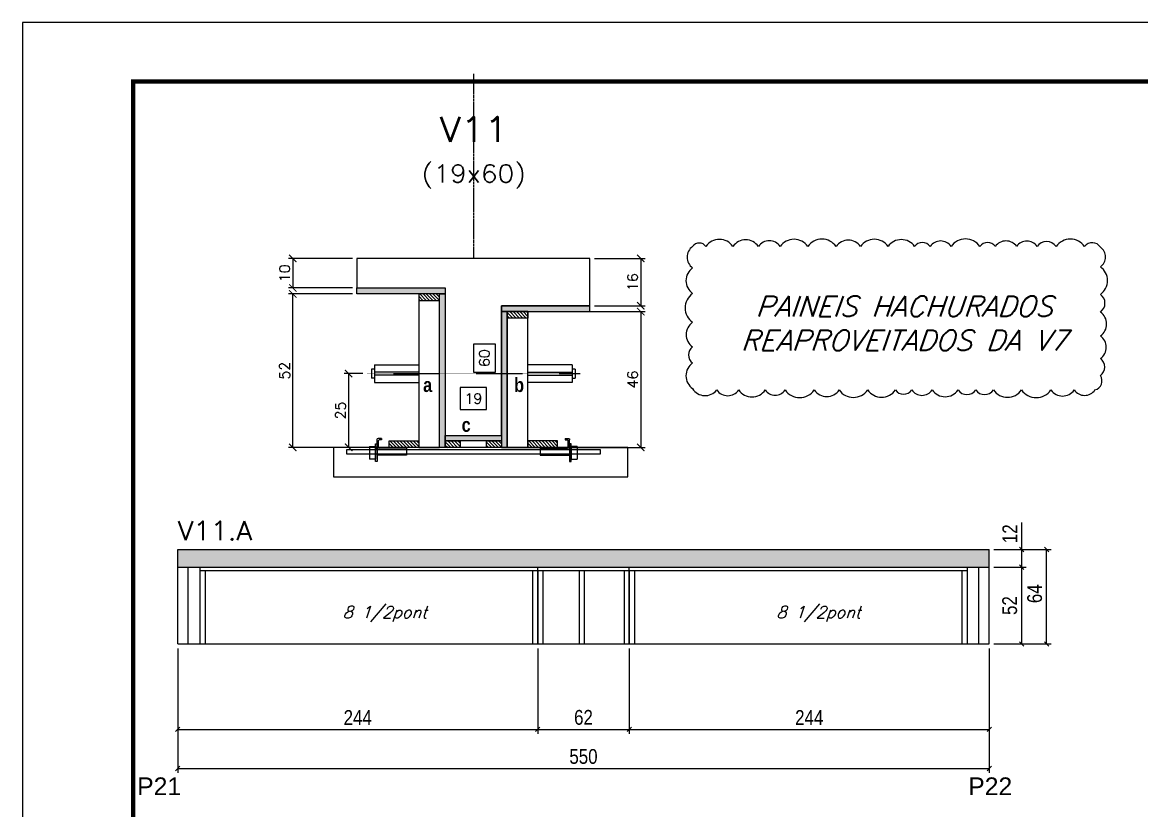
# Model space of a CAD drawing. Extents: x -10448 to -1189, y -11772 to 17235.
# Drawn here: x -10448 to -9690, y 11716 to 12250 of the extents above; entities that cross this region are included whole.
import ezdxf
from ezdxf.enums import TextEntityAlignment as Align

# ---------------------------------------------------------------- set-up
doc = ezdxf.new("R2010")
doc.units = 0
doc.linetypes.add('DASHED', pattern=[0.75, 0.5, -0.25])
doc.linetypes.add('HIDDEN', pattern=[0.375, 0.25, -0.125])
for name, color, linetype in [('5', 5, 'Continuous'), ('barrote', 251, 'Continuous'), ('COTA', 241, 'Continuous'), ('Cota Seção (2x)', 4, 'Continuous'), ('detalhes', 4, 'Continuous'), ('Painéis', 200, 'Continuous'), ('presilha', 1, 'Continuous'), ('SARR_2.2x7', 40, 'Continuous'), ('SARR_3.5x7', 81, 'Continuous'), ('TENSOR', 3, 'Continuous'), ('texto', 7, 'Continuous'), ('Texto de Titulo', 7, 'Continuous'), ('Texto Qtd Sarr', 242, 'Continuous')]:
    doc.layers.add(name, color=color, linetype=linetype)
for name, color, linetype, lineweight in [('CONCRETO', 251, 'Continuous', 25), ('Folhas', 255, 'Continuous', 9), ('Hachura', 251, 'Continuous', 9), ('Madeira', 126, 'Continuous', 18), ('SARRAFO DE PRESSAO', 251, 'DASHED', 9), ('SCO-___-LAJ', 2, 'Continuous', 0), ('Texto Seção', 7, 'Continuous', 15)]:
    doc.layers.add(name, color=color, linetype=linetype, lineweight=lineweight)
doc.styles.add('COTA TECNICA', font='techl___.ttf', dxfattribs={"height": 10})
doc.styles.add('REGUA-120', font='ROMANS.shx', dxfattribs={"height": 15})
doc.styles.add('Romans', font='romans.shx')
doc.styles.get("Standard").update_dxf_attribs({"font": 'arial.ttf'})
doc.styles.add('TECNICA', font='techb___.ttf', dxfattribs={"height": 10})
doc.dimstyles.new('Cota Seção (2x)', dxfattribs={"dimtxt": 7, "dimasz": 5, "dimexe": 3, "dimexo": 3, "dimgap": 2, "dimtad": 3, "dimdec": 1, "dimlfac": 0.5, "dimzin": 12, "dimdsep": 46, "dimtxsty": 'Romans', "dimblk": 'ARCHTICK', "dimcen": 0, "dimclrd": 4, "dimclre": 4, "dimclrt": 1, "dimadec": 1, "dimazin": 3, "dimtfac": 1, "dimtdec": 1, "dimtmove": 0, "dimatfit": 3, "dimldrblk": 'OBLIQUE', "dimfxl": 1, "dimtolj": 1, "dimtzin": 12, "dimarcsym": 0})
doc.dimstyles.new('Cota Seção interna', dxfattribs={"dimtxt": 7, "dimasz": 6, "dimexe": 0.18, "dimexo": 2, "dimgap": -4, "dimtad": 3, "dimdec": 1, "dimlfac": 0.5, "dimzin": 12, "dimdsep": 46, "dimtxsty": 'Romans', "dimblk": 'ARCHTICK', "dimcen": 0.09, "dimse1": 1, "dimse2": 1, "dimsd1": 1, "dimsd2": 1, "dimclrd": 180, "dimclre": 5, "dimclrt": 1, "dimadec": 0, "dimazin": 3, "dimtfac": 1, "dimtdec": 1, "dimtofl": 0, "dimtmove": 0, "dimatfit": 3, "dimldrblk": 'ARCHTICK', "dimfxl": 1, "dimtolj": 1, "dimtzin": 0, "dimarcsym": 0})
doc.dimstyles.new('PAINEL', dxfattribs={"dimtxt": 10, "dimasz": 3, "dimexe": 3, "dimexo": 3, "dimgap": 3, "dimtad": 1, "dimdec": 1, "dimzin": 12, "dimdsep": 46, "dimtxsty": 'COTA TECNICA', "dimblk1": 'OBLIQUE', "dimblk2": 'OBLIQUE', "dimsah": 1, "dimcen": 0.9, "dimclrd": 4, "dimclre": 4, "dimclrt": 240, "dimadec": 1, "dimazin": 3, "dimtfac": 1, "dimtdec": 1, "dimtmove": 0, "dimatfit": 3, "dimfxl": 1, "dimtolj": 1, "dimtzin": 12, "dimarcsym": 0})

# ---------------------------------------------------------------- blocks, each defined once
blk = doc.blocks.new('9999999999')
at = {"layer": 'Folhas'}
blk.add_lwpolyline([(98138.98, 34190.21), (99623.98, 34190.21), (99623.98, 35240.21), (98138.98, 35240.21)], close=True, dxfattribs=at)
at = {"layer": 'Folhas', "color": 30, "const_width": 3}
blk.add_lwpolyline([(98213.98, 34230.21), (99583.98, 34230.21), (99583.98, 35200.21), (98213.98, 35200.21)], close=True, dxfattribs=at)
blk = doc.blocks.new('titulo1')
at = {"layer": 'Defpoints', "color": 252, "linetype": 'HIDDEN', "ltscale": 2}
blk.add_line((0, 0), (0, 125), dxfattribs=at)
at = {"layer": 'Defpoints', "style": 'Romans', "oblique": 15}
blk.add_attdef('FOLHA', text='', height=10, dxfattribs=at).set_placement((0, 15.58), align=Align.MIDDLE_CENTER)
at = {"layer": 'Texto Qtd Sarr', "color": 3, "style": 'Romans', "oblique": 15}
for tag, height, p in [('TITULO', 17, (0, 71.45)), ('SEÇÃO', 12, (0, 41.55))]:
    blk.add_attdef(tag, text='', height=height, dxfattribs=at).set_placement(p, align=Align.MIDDLE_CENTER)
blk = doc.blocks.new('_ArchTick')
at = {"color": 0, "linetype": 'ByBlock', "const_width": 0.15}
blk.add_lwpolyline([(-0.5, -0.5), (0.5, 0.5)], dxfattribs=at)
blk = doc.blocks.new('*D186')
at = {"layer": 'COTA', "color": 4, "lineweight": -2, "transparency": 16777216}
for p, q in [((-10224.66, 12089.96), (-10268.03, 12089.96)), ((-10265.03, 12089.96), (-10265.03, 12069.96)), ((-10224.66, 12069.96), (-10268.03, 12069.96))]:
    blk.add_line(p, q, dxfattribs=at)
at = {"layer": 'Defpoints', "color": 0, "transparency": 16777216}
for p in [(-10221.66, 12089.96), (-10265.03, 12069.96), (-10221.66, 12069.96)]:
    blk.add_point(p, dxfattribs=at)
at = {"layer": 'COTA', "color": 4, "lineweight": -2, "transparency": 16777216, "xscale": 5, "yscale": 5, "zscale": 5}
for p, rotation in [((-10265.03, 12089.96), 90), ((-10265.03, 12069.96), 270)]:
    blk.add_blockref('_ArchTick', p, dxfattribs=dict(at, rotation=rotation))
at = {"layer": 'COTA', "color": 1, "transparency": 16777216, "insert": (-10270.53, 12079.96), "char_height": 7, "attachment_point": 5, "rotation": 90, "style": 'Romans'}
blk.add_mtext('\\A1;10', dxfattribs=at)
blk = doc.blocks.new('_Oblique')
at = {"color": 0, "linetype": 'ByBlock', "lineweight": -2}
blk.add_line((-0.5, -0.5), (0.5, 0.5), dxfattribs=at)
blk = doc.blocks.new('*D187')
at = {"layer": 'COTA', "color": 4, "lineweight": -2, "transparency": 16777216}
for p, q in [((-10224.66, 12065.96), (-10268.03, 12065.96)), ((-10265.03, 11961.96), (-10265.03, 12065.96)), ((-10202.66, 11961.96), (-10268.03, 11961.96))]:
    blk.add_line(p, q, dxfattribs=at)
at = {"layer": 'Defpoints', "color": 0, "transparency": 16777216}
for p in [(-10265.03, 12065.96), (-10221.66, 12065.96), (-10199.66, 11961.96)]:
    blk.add_point(p, dxfattribs=at)
at = {"layer": 'COTA', "color": 4, "lineweight": -2, "transparency": 16777216, "xscale": 5, "yscale": 5, "zscale": 5}
for p, rotation in [((-10265.03, 12065.96), 90), ((-10265.03, 11961.96), 270)]:
    blk.add_blockref('_ArchTick', p, dxfattribs=dict(at, rotation=rotation))
at = {"layer": 'COTA', "color": 1, "transparency": 16777216, "insert": (-10270.53, 12013.96), "char_height": 7, "attachment_point": 5, "rotation": 90, "style": 'Romans'}
blk.add_mtext('\\A1;52', dxfattribs=at)
blk = doc.blocks.new('*D188')
at = {"layer": 'Cota Seção (2x)', "color": 180, "lineweight": -2, "transparency": 16777216}
for p, q in [((-10127.66, 12031.93), (-10142.66, 12031.93)), ((-10142.66, 12031.93), (-10142.66, 12012.93)), ((-10127.66, 12012.93), (-10127.66, 12031.93)), ((-10142.66, 12012.93), (-10127.66, 12012.93))]:
    blk.add_line(p, q, dxfattribs=at)
at = {"layer": 'Defpoints', "color": 0, "transparency": 16777216}
for p in [(-10161.66, 12089.96), (-10123.66, 12089.96), (-10161.66, 11969.96)]:
    blk.add_point(p, dxfattribs=at)
at = {"layer": 'Cota Seção (2x)', "color": 1, "transparency": 16777216, "insert": (-10135.16, 12022.43), "char_height": 7, "attachment_point": 5, "rotation": 90, "style": 'Romans'}
blk.add_mtext('\\A1;60', dxfattribs=at)
blk = doc.blocks.new('*D189')
at = {"layer": 'COTA', "color": 4, "lineweight": -2, "transparency": 16777216}
for p, q in [((-10102.66, 12053.96), (-10026.2, 12053.96)), ((-10029.2, 12053.96), (-10029.2, 11961.96)), ((-10082.66, 11961.96), (-10026.2, 11961.96))]:
    blk.add_line(p, q, dxfattribs=at)
at = {"layer": 'Defpoints', "color": 0, "transparency": 16777216}
for p in [(-10105.66, 12053.96), (-10085.66, 11961.96), (-10029.2, 11961.96)]:
    blk.add_point(p, dxfattribs=at)
at = {"layer": 'COTA', "color": 4, "lineweight": -2, "transparency": 16777216, "xscale": 5, "yscale": 5, "zscale": 5}
for p, rotation in [((-10029.2, 12053.96), 90), ((-10029.2, 11961.96), 270)]:
    blk.add_blockref('_ArchTick', p, dxfattribs=dict(at, rotation=rotation))
at = {"layer": 'COTA', "color": 1, "transparency": 16777216, "insert": (-10034.7, 12007.96), "char_height": 7, "attachment_point": 5, "rotation": 90, "style": 'Romans'}
blk.add_mtext('\\A1;46', dxfattribs=at)
blk = doc.blocks.new('PRESILHA METÁLICA 1')
at = {"layer": 'presilha'}
for p, q in [((0, 13), (6, 13)), ((0, 13), (0, 0)), ((6, 15.5), (7.5, 15.5)), ((6, -2.5), (6, 15.5)), ((6, 13), (6, 0)), ((7.5, 10.6), (7.5, 19.9)), ((7.5, 15.5), (7.5, -2.5)), ((12, 21), (8.6, 21)), ((9, 11.6), (9, 18.9)), ((12, 19.5), (9.6, 19.5)), ((12, 21), (12, 19.5)), ((6, 0), (0, 0)), ((37.5, 4.1), (7.5, 4.1)), ((37.5, 11), (9.6, 11)), ((37.5, 11), (37.5, 4.1)), ((7.5, -2.5), (6, -2.5))]:
    blk.add_line(p, q, dxfattribs=at)
for centre, radius, start, end in [((8.6, 19.9), 1.14, 90, 180), ((9.6, 18.9), 0.57, 90, 180), ((9.6, 11.6), 0.57, 180, 270)]:
    blk.add_arc(centre, radius, start, end, dxfattribs=at)
blk = doc.blocks.new('*D1315')
at = {"layer": 'COTA', "color": 4, "lineweight": -2, "transparency": 16777216}
for p, q in [((-10217.66, 12011.95), (-10230.19, 12011.95)), ((-10227.19, 12011.95), (-10227.19, 11961.96)), ((-10217.66, 11961.96), (-10230.19, 11961.96))]:
    blk.add_line(p, q, dxfattribs=at)
at = {"layer": 'Defpoints', "color": 0, "transparency": 16777216}
for p in [(-10214.66, 12011.95), (-10227.19, 11961.96), (-10214.66, 11961.96)]:
    blk.add_point(p, dxfattribs=at)
at = {"layer": 'COTA', "color": 4, "lineweight": -2, "transparency": 16777216, "xscale": 5, "yscale": 5, "zscale": 5}
for p, rotation in [((-10227.19, 12011.95), 90), ((-10227.19, 11961.96), 270)]:
    blk.add_blockref('_ArchTick', p, dxfattribs=dict(at, rotation=rotation))
at = {"layer": 'COTA', "color": 1, "transparency": 16777216, "insert": (-10232.69, 11986.96), "char_height": 7, "attachment_point": 5, "rotation": 90, "style": 'Romans'}
blk.add_mtext('\\A1;25', dxfattribs=at)
blk = doc.blocks.new('*D1316')
at = {"layer": 'COTA', "color": 4, "lineweight": -2, "transparency": 16777216}
for p, q in [((-10060.66, 12089.96), (-10026.2, 12089.96)), ((-10029.2, 12089.96), (-10029.2, 12057.96)), ((-10060.66, 12057.96), (-10026.2, 12057.96))]:
    blk.add_line(p, q, dxfattribs=at)
at = {"layer": 'Defpoints', "color": 0, "transparency": 16777216}
for p in [(-10063.66, 12089.96), (-10063.66, 12057.96), (-10029.2, 12057.96)]:
    blk.add_point(p, dxfattribs=at)
at = {"layer": 'COTA', "color": 4, "lineweight": -2, "transparency": 16777216, "xscale": 5, "yscale": 5, "zscale": 5}
for p, rotation in [((-10029.2, 12089.96), 90), ((-10029.2, 12057.96), 270)]:
    blk.add_blockref('_ArchTick', p, dxfattribs=dict(at, rotation=rotation))
at = {"layer": 'COTA', "color": 1, "transparency": 16777216, "insert": (-10034.7, 12073.96), "char_height": 7, "attachment_point": 5, "rotation": 90, "style": 'Romans'}
blk.add_mtext('\\A1;16', dxfattribs=at)
blk = doc.blocks.new('*D1317')
at = {"layer": 'Cota Seção (2x)', "color": 180, "lineweight": -2, "transparency": 16777216}
for p, q in [((-10133.66, 12002.57), (-10151.66, 12002.57)), ((-10151.66, 12002.57), (-10151.66, 11987.57)), ((-10133.66, 11987.57), (-10133.66, 12002.57)), ((-10151.66, 11987.57), (-10133.66, 11987.57))]:
    blk.add_line(p, q, dxfattribs=at)
at = {"layer": 'Defpoints', "color": 0, "transparency": 16777216}
for p in [(-10123.66, 11983.57), (-10161.66, 11969.96), (-10123.66, 11969.96)]:
    blk.add_point(p, dxfattribs=at)
at = {"layer": 'Cota Seção (2x)', "color": 1, "transparency": 16777216, "insert": (-10142.66, 11995.07), "char_height": 7, "attachment_point": 5, "style": 'Romans'}
blk.add_mtext('\\A1;19', dxfattribs=at)
blk = doc.blocks.new('*D190')
at = {"layer": 'COTA', "color": 4, "linetype": 'ByBlock', "lineweight": -2, "transparency": 16777216}
for p, q in [((-9790.02, 11880.8), (-9768.02, 11880.8)), ((-9771.02, 11828.8), (-9771.02, 11880.8)), ((-9790.02, 11828.8), (-9768.02, 11828.8))]:
    blk.add_line(p, q, dxfattribs=at)
at = {"layer": 'Defpoints', "color": 0, "linetype": 'ByBlock', "transparency": 16777216}
for p in [(-9793.02, 11880.8), (-9771.02, 11880.8), (-9793.02, 11828.8)]:
    blk.add_point(p, dxfattribs=at)
at = {"layer": 'COTA', "color": 4, "linetype": 'ByBlock', "lineweight": -2, "transparency": 16777216, "xscale": 3, "yscale": 3, "zscale": 3}
for p, rotation in [((-9771.02, 11880.8), 90), ((-9771.02, 11828.8), 270)]:
    blk.add_blockref('_Oblique', p, dxfattribs=dict(at, rotation=rotation))
at = {"layer": 'COTA', "color": 240, "linetype": 'ByBlock', "transparency": 16777216, "insert": (-9779.13, 11854.8), "char_height": 10, "attachment_point": 5, "rotation": 90, "style": 'COTA TECNICA'}
blk.add_mtext('\\A1;52', dxfattribs=at)
blk = doc.blocks.new('*D191')
at = {"layer": 'COTA', "color": 4, "linetype": 'ByBlock', "lineweight": -2, "transparency": 16777216}
for p, q in [((-9771.02, 11892.8), (-9771.02, 11911.12)), ((-9790.02, 11892.8), (-9768.02, 11892.8)), ((-9771.02, 11880.8), (-9771.02, 11892.8)), ((-9790.02, 11880.8), (-9768.02, 11880.8))]:
    blk.add_line(p, q, dxfattribs=at)
at = {"layer": 'Defpoints', "color": 0, "linetype": 'ByBlock', "transparency": 16777216}
for p in [(-9793.02, 11892.8), (-9771.02, 11892.8), (-9793.02, 11880.8)]:
    blk.add_point(p, dxfattribs=at)
at = {"layer": 'COTA', "color": 4, "linetype": 'ByBlock', "lineweight": -2, "transparency": 16777216, "xscale": 3, "yscale": 3, "zscale": 3}
for p, rotation in [((-9771.02, 11892.8), 90), ((-9771.02, 11880.8), 270)]:
    blk.add_blockref('_Oblique', p, dxfattribs=dict(at, rotation=rotation))
at = {"layer": 'COTA', "color": 240, "linetype": 'ByBlock', "transparency": 16777216, "insert": (-9779.07, 11903.46), "char_height": 10, "attachment_point": 5, "rotation": 90, "style": 'COTA TECNICA'}
blk.add_mtext('\\A1;12', dxfattribs=at)
blk = doc.blocks.new('*D192')
at = {"layer": 'COTA', "color": 4, "linetype": 'ByBlock', "lineweight": -2, "transparency": 16777216}
for p, q in [((-9790.02, 11892.8), (-9751.12, 11892.8)), ((-9754.12, 11828.8), (-9754.12, 11892.8)), ((-9790.02, 11828.8), (-9751.12, 11828.8))]:
    blk.add_line(p, q, dxfattribs=at)
at = {"layer": 'Defpoints', "color": 0, "linetype": 'ByBlock', "transparency": 16777216}
for p in [(-9793.02, 11892.8), (-9754.12, 11892.8), (-9793.02, 11828.8)]:
    blk.add_point(p, dxfattribs=at)
at = {"layer": 'COTA', "color": 4, "linetype": 'ByBlock', "lineweight": -2, "transparency": 16777216, "xscale": 3, "yscale": 3, "zscale": 3}
for p, rotation in [((-9754.12, 11892.8), 90), ((-9754.12, 11828.8), 270)]:
    blk.add_blockref('_Oblique', p, dxfattribs=dict(at, rotation=rotation))
at = {"layer": 'COTA', "color": 240, "linetype": 'ByBlock', "transparency": 16777216, "insert": (-9762.22, 11862.8), "char_height": 10, "attachment_point": 5, "rotation": 90, "style": 'COTA TECNICA'}
blk.add_mtext('\\A1;64', dxfattribs=at)
blk = doc.blocks.new('*D193')
at = {"layer": 'COTA', "color": 4, "linetype": 'ByBlock', "lineweight": -2, "transparency": 16777216}
for p, q in [((-10343.02, 11825.8), (-10343.02, 11767.87)), ((-10099.02, 11825.8), (-10099.02, 11767.87)), ((-10343.02, 11770.87), (-10099.02, 11770.87))]:
    blk.add_line(p, q, dxfattribs=at)
at = {"layer": 'Defpoints', "color": 0, "linetype": 'ByBlock', "transparency": 16777216}
for p in [(-10343.02, 11828.8), (-10099.02, 11828.8), (-10099.02, 11770.87)]:
    blk.add_point(p, dxfattribs=at)
at = {"layer": 'COTA', "color": 4, "linetype": 'ByBlock', "lineweight": -2, "transparency": 16777216, "xscale": 3, "yscale": 3, "zscale": 3, "rotation": 180}
blk.add_blockref('_Oblique', (-10343.02, 11770.87), dxfattribs=at)
at = {"layer": 'COTA', "color": 4, "linetype": 'ByBlock', "lineweight": -2, "transparency": 16777216, "xscale": 3, "yscale": 3, "zscale": 3}
blk.add_blockref('_Oblique', (-10099.02, 11770.87), dxfattribs=at)
at = {"layer": 'COTA', "color": 240, "linetype": 'ByBlock', "transparency": 16777216, "insert": (-10221.02, 11778.94), "char_height": 10, "attachment_point": 5, "style": 'COTA TECNICA'}
blk.add_mtext('\\A1;244', dxfattribs=at)
blk = doc.blocks.new('*D194')
at = {"layer": 'COTA', "color": 4, "linetype": 'ByBlock', "lineweight": -2, "transparency": 16777216}
for p, q in [((-10099.02, 11825.8), (-10099.02, 11767.87)), ((-10037.02, 11825.8), (-10037.02, 11767.87)), ((-10099.02, 11770.87), (-10037.02, 11770.87))]:
    blk.add_line(p, q, dxfattribs=at)
at = {"layer": 'Defpoints', "color": 0, "linetype": 'ByBlock', "transparency": 16777216}
for p in [(-10099.02, 11828.8), (-10037.02, 11828.8), (-10037.02, 11770.87)]:
    blk.add_point(p, dxfattribs=at)
at = {"layer": 'COTA', "color": 4, "linetype": 'ByBlock', "lineweight": -2, "transparency": 16777216, "xscale": 3, "yscale": 3, "zscale": 3, "rotation": 180}
blk.add_blockref('_Oblique', (-10099.02, 11770.87), dxfattribs=at)
at = {"layer": 'COTA', "color": 4, "linetype": 'ByBlock', "lineweight": -2, "transparency": 16777216, "xscale": 3, "yscale": 3, "zscale": 3}
blk.add_blockref('_Oblique', (-10037.02, 11770.87), dxfattribs=at)
at = {"layer": 'COTA', "color": 240, "linetype": 'ByBlock', "transparency": 16777216, "insert": (-10068.02, 11778.97), "char_height": 10, "attachment_point": 5, "style": 'COTA TECNICA'}
blk.add_mtext('\\A1;62', dxfattribs=at)
blk = doc.blocks.new('*D195')
at = {"layer": 'COTA', "color": 4, "linetype": 'ByBlock', "lineweight": -2, "transparency": 16777216}
for p, q in [((-10343.02, 11825.8), (-10343.02, 11741.37)), ((-9793.02, 11825.8), (-9793.02, 11741.37)), ((-10343.02, 11744.37), (-9793.02, 11744.37))]:
    blk.add_line(p, q, dxfattribs=at)
at = {"layer": 'Defpoints', "color": 0, "linetype": 'ByBlock', "transparency": 16777216}
for p in [(-10343.02, 11828.8), (-9793.02, 11828.8), (-9793.02, 11744.37)]:
    blk.add_point(p, dxfattribs=at)
at = {"layer": 'COTA', "color": 4, "linetype": 'ByBlock', "lineweight": -2, "transparency": 16777216, "xscale": 3, "yscale": 3, "zscale": 3, "rotation": 180}
blk.add_blockref('_Oblique', (-10343.02, 11744.37), dxfattribs=at)
at = {"layer": 'COTA', "color": 4, "linetype": 'ByBlock', "lineweight": -2, "transparency": 16777216, "xscale": 3, "yscale": 3, "zscale": 3}
blk.add_blockref('_Oblique', (-9793.02, 11744.37), dxfattribs=at)
at = {"layer": 'COTA', "color": 240, "linetype": 'ByBlock', "transparency": 16777216, "insert": (-10068.02, 11752.48), "char_height": 10, "attachment_point": 5, "style": 'COTA TECNICA'}
blk.add_mtext('\\A1;550', dxfattribs=at)
blk = doc.blocks.new('*D1318')
at = {"layer": 'COTA', "color": 4, "linetype": 'ByBlock', "lineweight": -2, "transparency": 16777216}
for p, q in [((-10037.02, 11825.8), (-10037.02, 11767.87)), ((-9793.02, 11791.55), (-9793.02, 11767.87)), ((-10037.02, 11770.87), (-9793.02, 11770.87))]:
    blk.add_line(p, q, dxfattribs=at)
at = {"layer": 'Defpoints', "color": 0, "linetype": 'ByBlock', "transparency": 16777216}
for p in [(-10037.02, 11828.8), (-9793.02, 11794.55), (-9793.02, 11770.87)]:
    blk.add_point(p, dxfattribs=at)
at = {"layer": 'COTA', "color": 4, "linetype": 'ByBlock', "lineweight": -2, "transparency": 16777216, "xscale": 3, "yscale": 3, "zscale": 3, "rotation": 180}
blk.add_blockref('_Oblique', (-10037.02, 11770.87), dxfattribs=at)
at = {"layer": 'COTA', "color": 4, "linetype": 'ByBlock', "lineweight": -2, "transparency": 16777216, "xscale": 3, "yscale": 3, "zscale": 3}
blk.add_blockref('_Oblique', (-9793.02, 11770.87), dxfattribs=at)
at = {"layer": 'COTA', "color": 240, "linetype": 'ByBlock', "transparency": 16777216, "insert": (-9915.02, 11778.94), "char_height": 10, "attachment_point": 5, "style": 'COTA TECNICA'}
blk.add_mtext('\\A1;244', dxfattribs=at)

msp = doc.modelspace()

# ---------------------------------------------------------------- hatches: boundary and pattern name
at = {"layer": 'COTA', "linetype": 'ByBlock'}
h = msp.add_hatch(dxfattribs=at)
h.set_pattern_fill('AR-CONC', color=256, scale=0.03)
h.set_pattern_definition([(50, (-139812.2827, -18395.9775), (5.46554007, -0.47817257), [0.5715, -6.2865]), (355, (-139812.2827, -18395.9775), (-1.05730264, 5.73170536), [0.4572, -5.02921753]), (100.4514447, (-139811.827, -18396.0174), (4.40823741, 5.25353256), [0.48570026, -5.34270734]), (46.1842, (-139812.283, -18394.4535), (8.13237123, -1.26126984), [0.85725, -9.42975]), (96.6355576, (-139811.605, -18394.559), (7.122124, 7.42278374), [0.7285507, -8.01406824]), (351.184151, (-139812.283, -18394.4535), (7.122124, 7.42278374), [0.685799, -7.54379196]), (21, (-139811.5207, -18394.8345), (4.54843174, -3.06795595), [0.5715, -6.2865]), (326, (-139811.5207, -18394.8345), (1.85406085, 5.52563898), [0.4572, -5.0292]), (71.451445, (-139811.1417, -18395.09), (6.40249258, 2.45768307), [0.48570026, -5.34269813]), (37.5, (-139812.2827, -18395.9775), (0.092658098, 2.536651166), [0, -4.96824, 0, -5.1054, 0, -5.04825]), (7.5, (-139812.2827, -18395.9775), (2.004589875, 3.005417245), [0, -2.91084, 0, -4.85394, 0, -1.92405]), (327.5, (-139813.982, -18395.9775), (4.067717855, -0.17186232), [0, -1.905, 0, -5.9436, 0, -7.8867]), (317.5, (-139814.744, -18395.9775), (4.44387544, 0.76279473), [0, -2.4765, 0, -3.94716, 0, -5.6007])])
h.paths.add_polyline_path([(-10343.02, 11892.8), (-10343.02, 11880.8), (-9793.02, 11880.8), (-9793.02, 11892.8)])
at = {"layer": 'Hachura'}
h = msp.add_hatch(color=256, dxfattribs=at)
h.dxf.hatch_style = 1
h.paths.add_polyline_path([(-10221.66, 12065.96), (-10221.66, 12069.96), (-10161.66, 12069.96), (-10161.66, 12065.96)])
h = msp.add_hatch(dxfattribs=at)
h.set_pattern_fill('ANSI31', color=256, scale=0.5, angle=90, style=0)
h.set_pattern_definition([(135, (-33030.2786, 20369.2052), (-1.12253202, -1.12253202), [])])
h.paths.add_polyline_path([(-10179.66, 12065.96), (-10179.66, 12061.56), (-10165.66, 12061.56), (-10165.66, 12065.96)])
h = msp.add_hatch(color=256, dxfattribs=at)
h.dxf.hatch_style = 1
h.paths.add_polyline_path([(-10165.66, 12065.96), (-10161.66, 12065.96), (-10161.66, 11961.96), (-10165.66, 11961.96)])
h = msp.add_hatch(color=256, dxfattribs=at)
h.dxf.hatch_style = 1
h.paths.add_polyline_path([(-10063.66, 12053.96), (-10063.66, 12057.96), (-10123.66, 12057.96), (-10123.66, 12053.96)])
h = msp.add_hatch(color=256, dxfattribs=at)
h.dxf.hatch_style = 1
h.paths.add_polyline_path([(-10119.66, 12053.96), (-10123.66, 12053.96), (-10123.66, 11961.96), (-10119.66, 11961.96)])
h = msp.add_hatch(dxfattribs=at)
h.set_pattern_fill('ANSI31', color=256, scale=0.5, angle=270, style=0)
h.set_pattern_definition([(315, (12948.9618, 3568.7178), (1.12253202, 1.12253202), [])])
h.paths.add_polyline_path([(-10105.66, 12053.96), (-10105.66, 12049.56), (-10119.66, 12049.56), (-10119.66, 12053.96)])
h = msp.add_hatch(color=256, dxfattribs=at)
h.dxf.hatch_style = 1
h.paths.add_polyline_path([(-10161.66, 11966.36), (-10161.66, 11969.96), (-10123.66, 11969.96), (-10123.66, 11966.36)])
h = msp.add_hatch(dxfattribs=at)
h.set_pattern_fill('ANSI31', color=256, scale=0.5, angle=270, style=0)
h.set_pattern_definition([(315, (12784.9618, 3732.3178), (1.12253202, 1.12253202), [])])
h.paths.add_polyline_path([(-10199.66, 11961.96), (-10199.66, 11966.36), (-10179.66, 11966.36), (-10179.66, 11961.96)])
h = msp.add_hatch(dxfattribs=at)
h.set_pattern_fill('ANSI31', color=256, scale=0.5, angle=270, style=0)
h.set_pattern_definition([(315, (12794.9618, 3732.3178), (1.12253202, 1.12253202), [])])
h.paths.add_polyline_path([(-10161.66, 11961.96), (-10161.66, 11966.36), (-10151.66, 11966.36), (-10151.66, 11961.96)])
h = msp.add_hatch(dxfattribs=at)
h.set_pattern_fill('ANSI31', color=256, scale=0.5, angle=270, style=0)
h.set_pattern_definition([(315, (12770.9618, 3732.3178), (1.12253202, 1.12253202), [])])
h.paths.add_polyline_path([(-10133.66, 11961.96), (-10133.66, 11966.36), (-10123.66, 11966.36), (-10123.66, 11961.96)])
h = msp.add_hatch(dxfattribs=at)
h.set_pattern_fill('ANSI31', color=256, scale=0.5, angle=270, style=0)
h.set_pattern_definition([(315, (12804.9618, 3732.3178), (1.12253202, 1.12253202), [])])
h.paths.add_polyline_path([(-10085.66, 11961.96), (-10085.66, 11966.36), (-10105.66, 11966.36), (-10105.66, 11961.96)])

# ---------------------------------------------------------------- linework, layer by layer
at = {"ltscale": 3}
for p, q in [((-10211.66, 12014.95), (-10211.66, 12008.95)), ((-10209.66, 12014.95), (-10211.66, 12014.95)), ((-10209.66, 12017.95), (-10209.66, 12005.95)), ((-10209.66, 12017.95), (-10179.66, 12017.95)), ((-10075.66, 12017.95), (-10105.66, 12017.95)), ((-10075.66, 12017.95), (-10075.66, 12005.95)), ((-10073.66, 12014.95), (-10075.66, 12014.95)), ((-10073.66, 12014.95), (-10073.66, 12008.95)), ((-10209.66, 12008.95), (-10211.66, 12008.95)), ((-10179.66, 12012.95), (-10209.66, 12012.95)), ((-10179.66, 12010.95), (-10209.66, 12010.95)), ((-10105.66, 12012.95), (-10075.66, 12012.95)), ((-10105.66, 12010.95), (-10075.66, 12010.95)), ((-10075.66, 12008.95), (-10073.66, 12008.95)), ((-10209.66, 12005.95), (-10179.66, 12005.95)), ((-10075.66, 12005.95), (-10105.66, 12005.95))]:
    msp.add_line(p, q, dxfattribs=at)
at = {"layer": 'barrote'}
msp.add_lwpolyline([(-10237.51, 11941.96), (-10037.93, 11941.96), (-10037.93, 11961.96), (-10237.51, 11961.96)], close=True, dxfattribs=at)
at = {"layer": 'CONCRETO'}
msp.add_lwpolyline([(-10063.66, 12057.96), (-10063.66, 12089.96), (-10221.66, 12089.96), (-10221.66, 12069.96), (-10161.66, 12069.96), (-10161.66, 11969.96), (-10123.66, 11969.96), (-10123.66, 12047.96), (-10123.66, 12057.96)], close=True, dxfattribs=at)
at = {"layer": 'COTA', "linetype": 'ByBlock'}
for p, q in [((-10343.02, 11892.8), (-9793.02, 11892.8)), ((-10343.02, 11880.8), (-10343.02, 11892.8)), ((-9793.02, 11880.8), (-9793.02, 11892.8))]:
    msp.add_line(p, q, dxfattribs=at)
at = {"layer": 'Madeira'}
for points in [[(-10179.66, 12065.96), (-10179.66, 12061.56), (-10165.66, 12061.56), (-10165.66, 12065.96)], [(-10179.66, 11961.96), (-10165.66, 11961.96), (-10165.66, 12065.96), (-10179.66, 12065.96)], [(-10105.66, 12053.96), (-10105.66, 12049.56), (-10119.66, 12049.56), (-10119.66, 12053.96)], [(-10105.66, 12053.96), (-10119.66, 12053.96), (-10119.66, 11961.96), (-10105.66, 11961.96)], [(-10199.66, 11961.96), (-10199.66, 11966.36), (-10179.66, 11966.36), (-10179.66, 11961.96)], [(-10161.66, 11961.96), (-10161.66, 11966.36), (-10151.66, 11966.36), (-10151.66, 11961.96)], [(-10133.66, 11961.96), (-10133.66, 11966.36), (-10123.66, 11966.36), (-10123.66, 11961.96)], [(-10085.66, 11961.96), (-10085.66, 11966.36), (-10105.66, 11966.36), (-10105.66, 11961.96)]]:
    msp.add_lwpolyline(points, close=True, dxfattribs=at)
at = {"layer": 'Painéis', "linetype": 'ByBlock'}
for p, q in [((-10343.02, 11880.8), (-9793.02, 11880.8)), ((-10343.02, 11828.8), (-10343.02, 11880.8)), ((-10099.02, 11828.8), (-10099.02, 11880.8)), ((-10037.02, 11828.8), (-10037.02, 11880.8)), ((-9793.02, 11828.8), (-9793.02, 11880.8)), ((-10343.02, 11828.8), (-9793.02, 11828.8))]:
    msp.add_line(p, q, dxfattribs=at)
at = {"layer": 'Painéis'}
for points in [[(-10221.66, 12065.96), (-10221.66, 12069.96), (-10161.66, 12069.96), (-10161.66, 12065.96)], [(-10165.66, 12065.96), (-10161.66, 12065.96), (-10161.66, 11961.96), (-10165.66, 11961.96)], [(-10063.66, 12053.96), (-10063.66, 12057.96), (-10123.66, 12057.96), (-10123.66, 12053.96)], [(-10119.66, 12053.96), (-10123.66, 12053.96), (-10123.66, 11961.96), (-10119.66, 11961.96)], [(-10161.66, 11966.36), (-10161.66, 11969.96), (-10123.66, 11969.96), (-10123.66, 11966.36)]]:
    msp.add_lwpolyline(points, close=True, dxfattribs=at)
at = {"layer": 'SARR_2.2x7', "linetype": 'Continuous'}
for p, q in [((-10336.02, 11828.8), (-10336.02, 11880.8)), ((-10328.02, 11878.6), (-10099.02, 11878.6)), ((-10099.02, 11878.6), (-10037.02, 11878.6)), ((-10037.02, 11878.6), (-9808.02, 11878.6)), ((-9800.02, 11828.8), (-9800.02, 11880.8))]:
    msp.add_line(p, q, dxfattribs=at)
at = {"layer": 'SARR_3.5x7'}
for p, q in [((-10328.02, 11880.8), (-10328.02, 11828.8)), ((-10324.52, 11878.6), (-10324.52, 11828.8)), ((-10102.52, 11878.6), (-10102.52, 11828.8)), ((-10099.02, 11878.6), (-10099.02, 11828.8)), ((-10095.52, 11878.6), (-10095.52, 11828.8)), ((-10071.04, 11878.6), (-10071.04, 11828.8)), ((-10067.54, 11878.6), (-10067.54, 11828.8)), ((-10040.52, 11878.6), (-10040.52, 11828.8)), ((-10037.02, 11878.6), (-10037.02, 11828.8)), ((-10033.52, 11878.6), (-10033.52, 11828.8)), ((-9811.52, 11878.6), (-9811.52, 11828.8)), ((-9808.02, 11880.8), (-9808.02, 11828.8)), ((-10328.02, 11828.8), (-10324.52, 11828.8)), ((-10102.52, 11828.8), (-10099.02, 11828.8)), ((-10099.02, 11828.8), (-10095.52, 11828.8)), ((-10071.04, 11828.8), (-10067.54, 11828.8)), ((-10040.52, 11828.8), (-10037.02, 11828.8)), ((-10037.02, 11828.8), (-10033.52, 11828.8)), ((-9811.52, 11828.8), (-9808.02, 11828.8))]:
    msp.add_line(p, q, dxfattribs=at)
at = {"layer": 'SCO-___-LAJ', "color": 1}
msp.add_lwpolyline([(-10228.51, 11960.63), (-10056.81, 11960.63), (-10056.81, 11957.43), (-10228.51, 11957.43)], close=True, dxfattribs=at)
at = {"layer": 'TENSOR', "linetype": 'HIDDEN', "ltscale": 0.5}
msp.add_line((-10214.66, 12011.95), (-10070.36, 12011.95), dxfattribs=at)
at = {"layer": 'texto'}
msp.add_lwpolyline([(-9994.05, 12098.1, 0.520567), (-9994.05, 12083.63, 0.520567), (-9994.05, 12066.22, 0.520567), (-9994.05, 12046.72, 0.520567), (-9994.05, 12030, 0.520567), (-9994.05, 12019.16, 0.520567), (-9994.05, 12001.75, 0.520567), (-9977.69, 12000.85, 0.520567), (-9962.81, 12000.85, 0.520567), (-9944.82, 12000.85, 0.520567), (-9931.41, 12000.85, 0.520567), (-9911.61, 12000.85, 0.520567), (-9894.74, 12000.85, 0.520567), (-9875.39, 12000.85, 0.520567), (-9856.6, 12000.85, 0.520567), (-9845.56, 12000.85, 0.520567), (-9831.66, 12000.85, 0.520567), (-9814.14, 12000.85, 0.520567), (-9802.18, 12000.85, 0.520567), (-9790.19, 12000.85, 0.520567), (-9771.14, 12000.85, 0.520567), (-9751.21, 12000.85, 0.520567), (-9735.5, 12000.85, 0.520567), (-9721.37, 12000.85, 0.520567), (-9717.7, 12010.6, 0.520567), (-9717.7, 12022.15, 0.520567), (-9717.7, 12037.45, 0.520567), (-9717.7, 12053.69, 0.520567), (-9717.7, 12065.66, 0.520567), (-9717.7, 12084.32, 0.520567), (-9717.7, 12097.62, 0.520567), (-9728.42, 12098.1, 0.520567), (-9747.69, 12098.1, 0.520567), (-9760.6, 12098.1, 0.520567), (-9774.45, 12098.1, 0.520567), (-9788.9, 12098.1, 0.520567), (-9799.39, 12098.1, 0.520567), (-9818.88, 12098.1, 0.520567), (-9833.12, 12098.1, 0.520567), (-9843.6, 12098.1, 0.520567), (-9861.57, 12098.1, 0.520567), (-9880.26, 12098.1, 0.520567), (-9896.82, 12098.1, 0.520567), (-9915.99, 12098.1, 0.520567), (-9934.7, 12098.1, 0.520567), (-9949.48, 12098.1, 0.520567), (-9966.77, 12098.1, 0.520567), (-9985.03, 12098.1, 0.520567)], format="xyb", close=True, dxfattribs=at)

# ---------------------------------------------------------------- block references
at = {"layer": 'presilha', "yscale": 0.6666666666666666, "zscale": 0.6666666666666666}
for p, xscale in [((-10212.93, 11953.99), 0.6666666666666666), ((-10072.39, 11953.99), -0.6666666666666666)]:
    msp.add_blockref('PRESILHA METÁLICA 1', p, dxfattribs=dict(at, xscale=xscale))
at = {"layer": 'SARRAFO DE PRESSAO', "color": 6, "linetype": 'ByBlock'}
msp.add_blockref('9999999999', (-108587.26, -22990.28), dxfattribs=at)
at = {"layer": 'Texto Seção'}
ref = msp.add_blockref('titulo1', (-10142.34, 12089.96), dxfattribs=at)
ref.add_attrib('TITULO', 'V11', dxfattribs={"layer": 'Texto de Titulo', "color": 7, "height": 17, "style": 'Romans', "width": 1.1}).set_placement((-10142.34, 12177.46), align=Align.MIDDLE_CENTER)
ref.add_attrib('SEÇÃO', '(19x60)', dxfattribs={"layer": 'Texto de Titulo', "color": 7, "height": 12, "style": 'Romans', "width": 1.1}).set_placement((-10142.34, 12147.46), align=Align.MIDDLE_CENTER)

# ---------------------------------------------------------------- texts
at = {"layer": '5', "linetype": 'Continuous'}
for s, p in [('P21', (-10370.51, 11726.35)), ('P22', (-9807.29, 11726.35))]:
    msp.add_text(s, height=12, rotation=0.00004, dxfattribs=at).set_placement(p)
at = {"layer": 'detalhes', "style": 'TECNICA'}
for s, p in [('b', (-10115.02, 11999.49)), ('a', (-10176.7, 11999.5)), ('c', (-10150.58, 11972.46))]:
    msp.add_text(s, height=9.6, dxfattribs=at).set_placement(p)
at = {"layer": 'texto', "color": 2, "attachment_point": 5, "style": 'Romans'}
for s, insert, char_height in [('{\\Q19;\\C256;PAINEIS HACHURADOS \\PREAPROVEITADOS DA V7}', (-9850.89, 12046.04), 13.8508), ('{\\Q19;\\C256;8 1/2pont}', (-10202.66, 11849.02), 8), ('{\\Q19;\\C256;8 1/2pont}', (-9908.76, 11849.02), 8)]:
    msp.add_mtext(s, dxfattribs=dict(at, insert=insert, char_height=char_height))
at = {"layer": 'Texto Seção', "style": 'REGUA-120', "width": 1.05}
msp.add_text('V11.A', height=13, dxfattribs=at).set_placement((-10343.02, 11898.99))

# ---------------------------------------------------------------- dimensions: what is measured, and where the dimension line sits
at = {"layer": 'COTA'}
for base, p1, p2, picture, middle in [((-10265.03, 12069.96), (-10221.66, 12089.96), (-10221.66, 12069.96), '*D186', (-10270.53, 12079.96)), ((-10029.2, 12057.96), (-10063.66, 12089.96), (-10063.66, 12057.96), '*D1316', (-10034.7, 12073.96)), ((-10265.03, 12065.96), (-10199.66, 11961.96), (-10221.66, 12065.96), '*D187', (-10270.53, 12013.96)), ((-10029.2, 11961.96), (-10105.66, 12053.96), (-10085.66, 11961.96), '*D189', (-10034.7, 12007.96)), ((-10227.19, 11961.96), (-10214.66, 12011.95), (-10214.66, 11961.96), '*D1315', (-10232.69, 11986.96))]:
    dim = msp.add_linear_dim(base=base, p1=p1, p2=p2, angle=90, dimstyle='Cota Seção (2x)', dxfattribs=at)
    dim.commit()
    dim.dimension.update_dxf_attribs({"geometry": picture, "text_midpoint": middle})
at = {"layer": 'COTA', "linetype": 'ByBlock'}
for base, p1, p2, picture, middle in [((-9771.02, 11892.8), (-9793.02, 11880.8), (-9793.02, 11892.8), '*D191', (-9779.07, 11903.46)), ((-9771.02, 11880.8), (-9793.02, 11828.8), (-9793.02, 11880.8), '*D190', (-9779.13, 11854.8))]:
    dim = msp.add_linear_dim(base=base, p1=p1, p2=p2, angle=90, dimstyle='PAINEL', dxfattribs=at)
    dim.commit()
    dim.dimension.update_dxf_attribs({"geometry": picture, "text_midpoint": middle})
dim = msp.add_linear_dim(base=(-9754.12, 11892.8), p1=(-9793.02, 11828.8), p2=(-9793.02, 11892.8), angle=90, dimstyle='PAINEL', dxfattribs=at)
dim.commit()
dim.dimension.update_dxf_attribs({"geometry": '*D192', "text_midpoint": (-9754.12, 11862.8), "dimtype": 160})
for base, p1, p2, picture, middle in [((-10099.02, 11770.87), (-10343.02, 11828.8), (-10099.02, 11828.8), '*D193', (-10221.02, 11778.94)), ((-9793.02, 11744.37), (-10343.02, 11828.8), (-9793.02, 11828.8), '*D195', (-10068.02, 11752.48)), ((-9793.02, 11770.87), (-10037.02, 11828.8), (-9793.02, 11794.55), '*D1318', (-9915.02, 11778.94))]:
    dim = msp.add_linear_dim(base=base, p1=p1, p2=p2, dimstyle='PAINEL', dxfattribs=at)
    dim.commit()
    dim.dimension.update_dxf_attribs({"geometry": picture, "text_midpoint": middle})
dim = msp.add_linear_dim(base=(-10037.02, 11770.87), p1=(-10099.02, 11828.8), p2=(-10037.02, 11828.8), dimstyle='PAINEL', override={"dimtmove": 1}, dxfattribs=at)
dim.commit()
dim.dimension.update_dxf_attribs({"geometry": '*D194', "text_midpoint": (-10068.02, 11778.97)})
at = {"layer": 'Cota Seção (2x)'}
dim = msp.add_linear_dim(base=(-10123.66, 12089.96), p1=(-10161.66, 11969.96), p2=(-10161.66, 12089.96), angle=90, dimstyle='Cota Seção interna', dxfattribs=at)
dim.commit()
dim.dimension.update_dxf_attribs({"geometry": '*D188', "text_midpoint": (-10123.66, 12022.43), "dimtype": 160})
dim = msp.add_linear_dim(base=(-10123.66, 11983.57), p1=(-10161.66, 11969.96), p2=(-10123.66, 11969.96), dimstyle='Cota Seção interna', dxfattribs=at)
dim.commit()
dim.dimension.update_dxf_attribs({"geometry": '*D1317', "text_midpoint": (-10142.66, 11995.07)})

doc.saveas('drawing.dxf')
